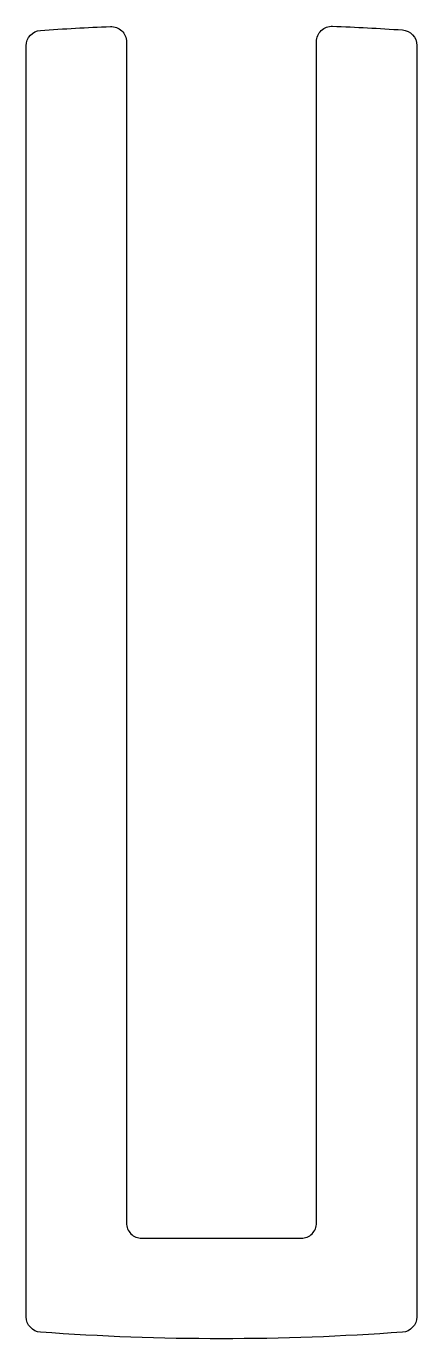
# Model space of a CAD drawing. Extents: x 281.8 to 289.4, y 284.9 to 310.4.
import ezdxf

# ---------------------------------------------------------------- set-up
doc = ezdxf.new("R2010")
doc.units = 0
doc.layers.get('0').update_dxf_attribs({"linetype": 'CONTINUOUS'})

msp = doc.modelspace()

# ---------------------------------------------------------------- linework, layer by layer
msp.add_lwpolyline([(283.762, 287.18, 0.414214), (284.062, 286.88), (287.162, 286.88, 0.414214), (287.462, 287.18), (287.462, 310.133, -0.425679), (287.774, 310.433, -0.006978), (289.132, 310.361, -0.394752), (289.412, 310.061), (289.412, 285.354, -0.393192), (289.134, 285.055, -0.036167), (282.091, 285.055, -0.393192), (281.812, 285.354), (281.812, 310.053, -0.394018), (282.091, 310.352, -0.006977), (283.45, 310.428, -0.426432), (283.762, 310.128)], format="xyb", close=True)

doc.saveas('drawing.dxf')
